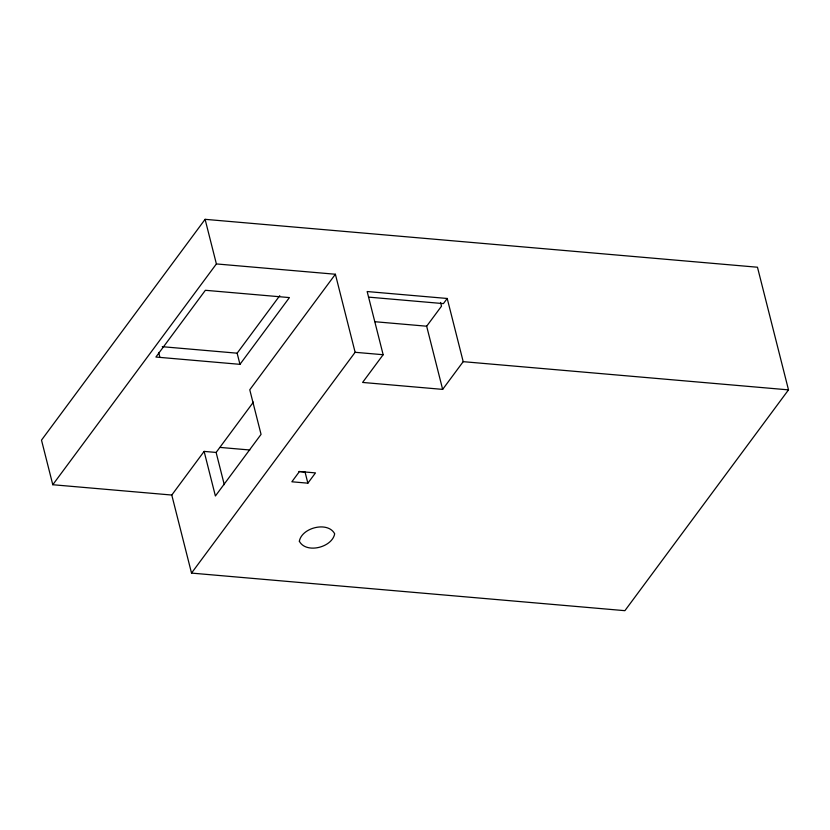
<?xml version="1.0" encoding="UTF-8"?>
<svg xmlns="http://www.w3.org/2000/svg" width="830" height="830" viewBox="0 0 830 830"><rect width="100%" height="100%" fill="white"/><g stroke="black" fill="none" stroke-linecap="round" stroke-linejoin="round"><path stroke-width="1.25" d="M171.779 495.043L191.523 573.094L624.897 610.673L788.5 389.872L757.468 267.229L205.103 219.328L41.5 440.128L52.788 484.73L171.779 495.043L204.118 451.396L216.122 452.443L253.409 402.114M52.788 484.73L216.391 263.93L205.103 219.328M239.963 364.339L289.421 297.586L205.373 290.293L155.905 357.045L239.963 364.339L237.141 353.186L279.752 295.677M216.391 263.93L335.382 274.242L249.768 389.778L261.056 434.381L215.395 495.998L204.118 451.396M191.523 573.094L355.126 352.294L335.382 274.242M383.149 354.721L362.596 382.443L442.649 389.384L463.202 361.662L447.214 298.478L367.161 291.538L383.149 354.721L355.126 352.294M307.868 483.174L315.483 472.903L299.464 471.513L291.859 481.784L307.868 483.174L305.046 472.021L298.893 471.492M442.649 389.384L426.662 326.211L441.508 306.187L440.564 302.462M447.214 298.478L443.407 303.614L368.52 297.119M375.015 321.729L426.662 326.211M463.202 361.662L788.5 389.872M162.255 346.691L237.141 353.186M220.095 447.422L249.788 449.995M216.122 452.443L224.276 484.647M158.655 352.439L159.91 357.398M299.35 541.243C306.104 554.087 332.28 547.427 334.677 533.794C327.923 520.96 301.747 527.621 299.35 541.243"/></g></svg>
